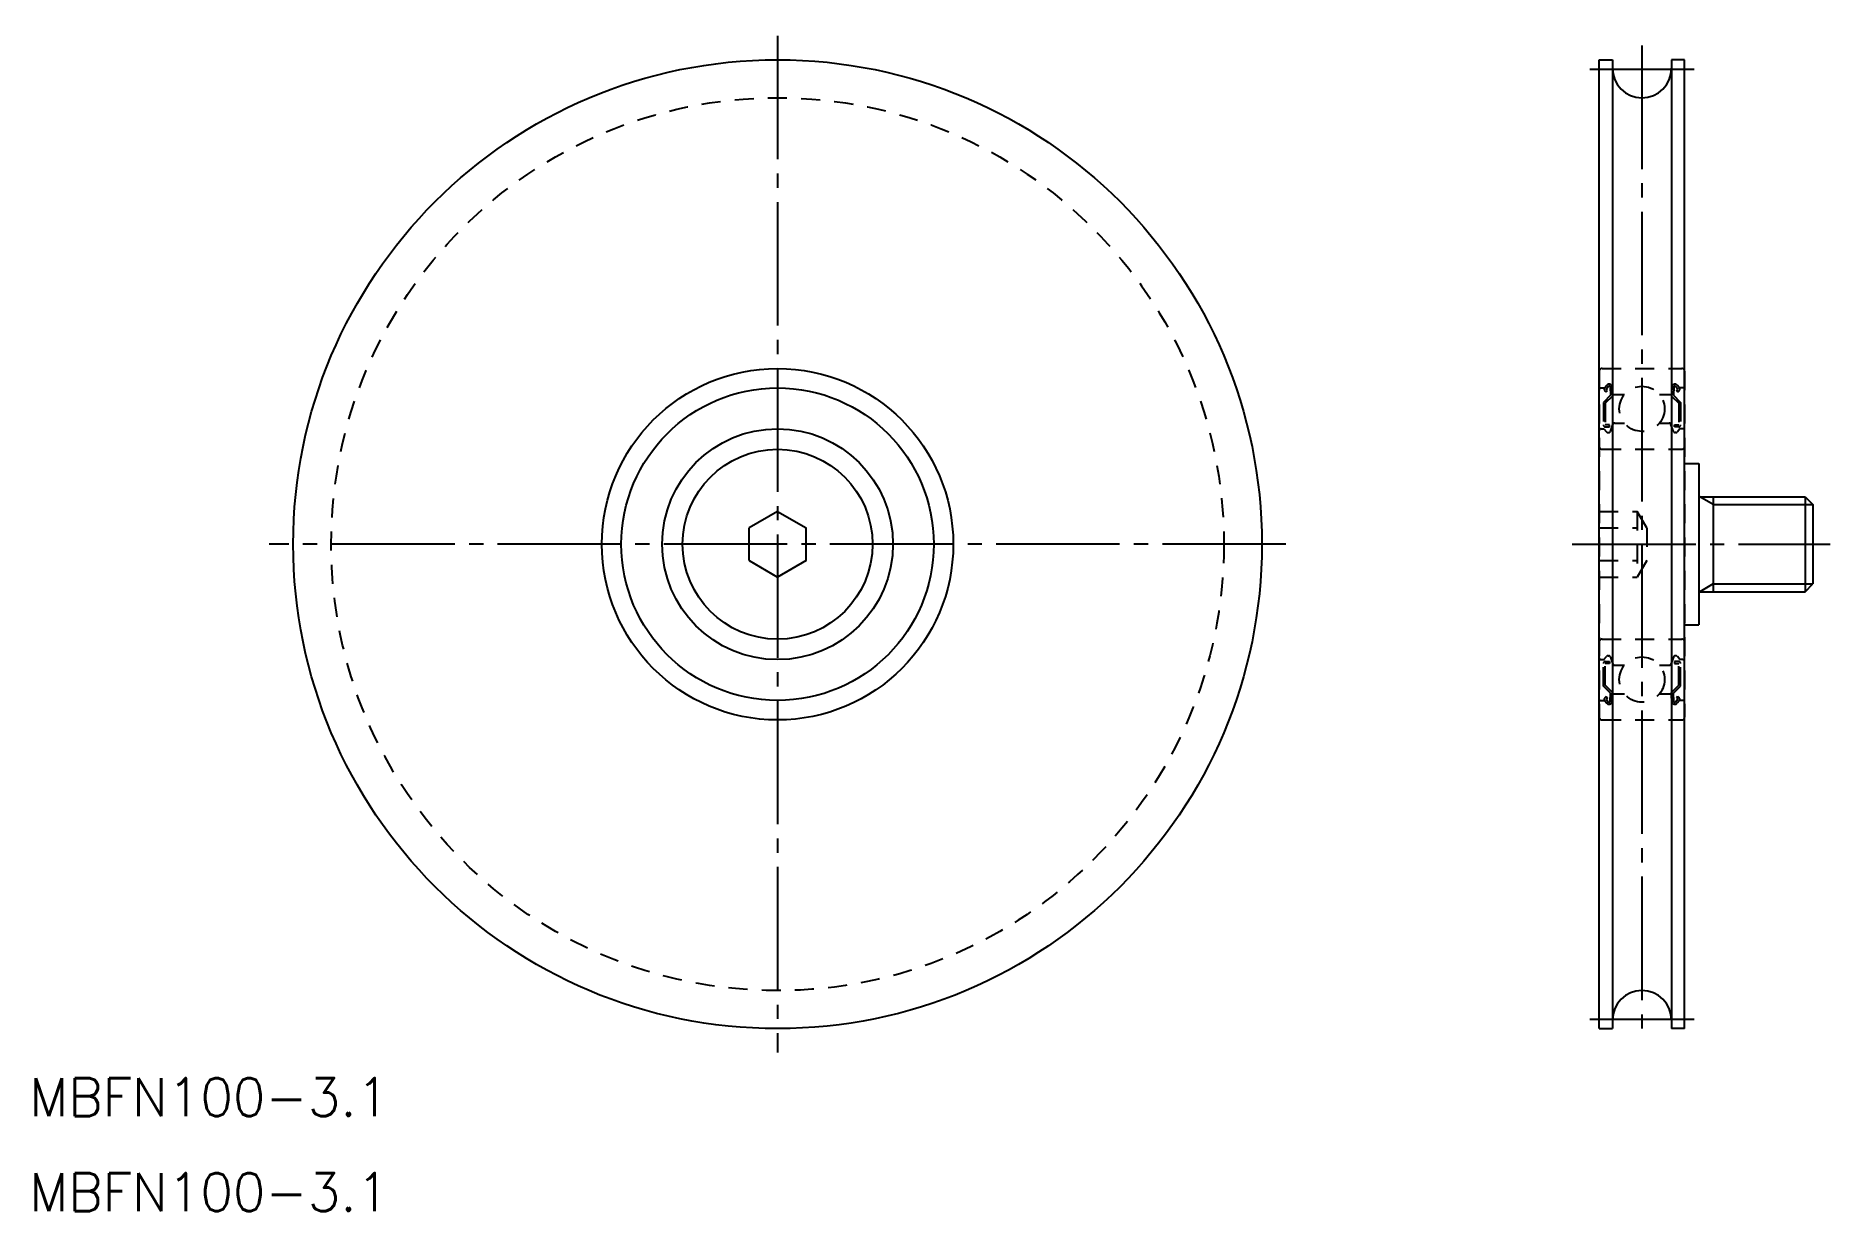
# Model space of a CAD drawing. Extents: x 16 to 205, y 102 to 226.
import ezdxf

# ---------------------------------------------------------------- set-up
doc = ezdxf.new("R2010")
doc.units = 0
doc.linetypes.add('CENTER', pattern=[17.5, 13, -1.5, 1.5, -1.5])
doc.linetypes.add('DASHED', pattern=[3.5, 2, -1.5])
doc.layers.get('0').update_dxf_attribs({"linetype": 'CONTINUOUS'})
doc.layers.add('CENTER', color=1, linetype='CENTER')
doc.styles.add('MISUMI', font='txt.shx')

msp = doc.modelspace()

# ---------------------------------------------------------------- linework, layer by layer
at = {"color": 7, "linetype": 'CONTINUOUS'}
for p, q in [((180.92, 121.1), (180.92, 223.1)), ((180.92, 223.1), (182.32, 223.1)), ((182.32, 223.1), (182.32, 121.1)), ((188.52, 223.1), (188.52, 121.1)), ((189.92, 223.1), (188.52, 223.1)), ((189.92, 121.1), (189.92, 223.1)), ((189.92, 180.6), (191.42, 180.6)), ((191.42, 180.6), (191.42, 163.6)), ((191.42, 177.1), (202.61, 177.1)), ((192.92, 177.1), (192.92, 167.1)), ((202.61, 177.1), (202.61, 167.1)), ((202.61, 177.1), (203.42, 176.28)), ((203.42, 176.28), (203.42, 167.91)), ((94.4, 175.55), (91.4, 173.82)), ((91.4, 170.37), (91.4, 173.82)), ((94.4, 175.55), (97.4, 173.82)), ((97.4, 170.37), (97.4, 173.82)), ((91.4, 170.37), (94.4, 168.64)), ((97.4, 170.37), (94.4, 168.64)), ((191.42, 167.1), (202.61, 167.1)), ((202.61, 167.1), (203.42, 167.91)), ((189.92, 163.6), (191.42, 163.6)), ((180.92, 121.1), (182.32, 121.1)), ((189.92, 121.1), (188.52, 121.1))]:
    msp.add_line(p, q, dxfattribs=at)
at = {"color": 3, "linetype": 'DASHED'}
for p, q in [((180.92, 190.3), (180.92, 153.9)), ((181.22, 190.6), (189.62, 190.6)), ((189.92, 190.3), (189.92, 153.9)), ((181.02, 188.55), (181.48, 188.55)), ((182.11, 187.78), (181.36, 187.03)), ((181.48, 188.55), (181.73, 188.84)), ((181.66, 188.14), (181.51, 188.26)), ((182.31, 187.7), (181.56, 186.95)), ((181.64, 188.42), (181.89, 188.72)), ((181.79, 188.29), (181.64, 188.42)), ((181.66, 188.14), (181.79, 188.29)), ((182.06, 188.66), (182.11, 187.78)), ((182.26, 188.68), (182.33, 187.94)), ((182.31, 188.17), (182.31, 187.7)), ((182.43, 187.85), (183.57, 187.85)), ((187.27, 187.85), (188.42, 187.85)), ((188.58, 188.67), (188.52, 187.94)), ((188.54, 188.17), (188.54, 187.7)), ((188.54, 187.7), (189.29, 186.95)), ((188.78, 188.65), (188.74, 187.78)), ((188.74, 187.78), (189.49, 187.03)), ((189.21, 188.42), (188.97, 188.71)), ((189.06, 188.29), (189.21, 188.42)), ((189.18, 188.14), (189.06, 188.29)), ((189.36, 188.55), (189.12, 188.84)), ((189.18, 188.14), (189.34, 188.26)), ((189.82, 188.55), (189.36, 188.55)), ((181.36, 187.03), (181.36, 184.65)), ((181.56, 186.95), (181.56, 184.65)), ((189.29, 186.95), (189.29, 184.65)), ((189.49, 187.03), (189.49, 184.65)), ((181.12, 184.25), (181.42, 184.25)), ((181.42, 184.25), (181.7, 183.92)), ((182.01, 184.65), (181.56, 184.65)), ((181.56, 184.45), (182.01, 184.45)), ((181.85, 183.85), (181.92, 183.85)), ((182.01, 184.45), (182.01, 184.65)), ((182.1, 183.98), (182.37, 184.71)), ((182.56, 184.85), (183.57, 184.85)), ((187.27, 184.85), (188.29, 184.85)), ((188.74, 183.98), (188.47, 184.71)), ((188.84, 184.65), (189.29, 184.65)), ((188.84, 184.45), (188.84, 184.65)), ((189.29, 184.45), (188.84, 184.45)), ((188.99, 183.85), (188.93, 183.85)), ((189.42, 184.25), (189.15, 183.92)), ((189.72, 184.25), (189.42, 184.25)), ((181.22, 182.1), (189.62, 182.1)), ((180.92, 175.55), (184.92, 175.55)), ((180.92, 173.82), (184.92, 173.82)), ((185.92, 173.82), (184.92, 175.55)), ((184.92, 175.55), (184.92, 168.64)), ((185.92, 173.82), (185.92, 170.37)), ((180.92, 170.37), (184.92, 170.37)), ((185.92, 170.37), (184.92, 168.64)), ((180.92, 168.64), (184.92, 168.64)), ((181.22, 162.1), (189.62, 162.1)), ((181.12, 159.95), (181.42, 159.95)), ((181.36, 157.16), (181.36, 159.55)), ((181.42, 159.95), (181.7, 160.27)), ((181.56, 159.75), (182.01, 159.75)), ((181.56, 157.25), (181.56, 159.55)), ((182.01, 159.55), (181.56, 159.55)), ((181.85, 160.35), (181.92, 160.35)), ((182.01, 159.75), (182.01, 159.55)), ((182.1, 160.21), (182.37, 159.48)), ((182.56, 159.35), (183.57, 159.35)), ((182.81, 159.35), (182.81, 159.35)), ((183.07, 159.35), (183.07, 159.35)), ((187.27, 159.35), (188.29, 159.35)), ((188.74, 160.21), (188.47, 159.48)), ((189.29, 159.75), (188.84, 159.75)), ((188.84, 159.75), (188.84, 159.55)), ((188.84, 159.55), (189.29, 159.55)), ((188.99, 160.35), (188.93, 160.35)), ((189.42, 159.95), (189.15, 160.27)), ((189.29, 157.25), (189.29, 159.55)), ((189.72, 159.95), (189.42, 159.95)), ((189.49, 157.16), (189.49, 159.55)), ((182.11, 156.41), (181.36, 157.16)), ((182.31, 156.5), (181.56, 157.25)), ((188.54, 156.5), (189.29, 157.25)), ((188.74, 156.41), (189.49, 157.16)), ((181.02, 155.65), (181.48, 155.65)), ((181.48, 155.65), (181.73, 155.35)), ((181.66, 156.06), (181.51, 155.93)), ((181.79, 155.9), (181.64, 155.77)), ((181.64, 155.77), (181.89, 155.48)), ((181.66, 156.06), (181.79, 155.9)), ((182.06, 155.54), (182.11, 156.41)), ((182.26, 155.52), (182.33, 156.25)), ((182.31, 156.03), (182.31, 156.5)), ((182.43, 156.35), (183.57, 156.35)), ((187.27, 156.35), (188.42, 156.35)), ((188.58, 155.52), (188.52, 156.25)), ((188.54, 156.03), (188.54, 156.5)), ((188.78, 155.54), (188.74, 156.41)), ((189.21, 155.77), (188.97, 155.48)), ((189.18, 156.06), (189.06, 155.9)), ((189.06, 155.9), (189.21, 155.77)), ((189.36, 155.65), (189.12, 155.35)), ((189.18, 156.06), (189.34, 155.93)), ((189.82, 155.65), (189.36, 155.65)), ((181.22, 153.6), (189.62, 153.6))]:
    msp.add_line(p, q, dxfattribs=at)
at = {"color": 3, "linetype": 'CONTINUOUS'}
for p, q in [((192.92, 176.28), (191.52, 177.1)), ((192.92, 176.28), (203.42, 176.28)), ((192.92, 167.91), (191.52, 167.1)), ((192.92, 167.91), (203.42, 167.91))]:
    msp.add_line(p, q, dxfattribs=at)
at = {"color": 7, "linetype": 'CONTINUOUS'}
for radius in [51, 18.5, 16.45, 12.15, 10]:
    msp.add_circle((94.4, 172.1), radius, dxfattribs=at)
at = {"color": 3, "linetype": 'DASHED'}
for centre, radius in [((94.4, 172.1), 47), ((185.42, 186.35), 2.38), ((185.42, 157.85), 2.38)]:
    msp.add_circle(centre, radius, dxfattribs=at)
at = {"color": 7, "linetype": 'CONTINUOUS'}
for centre, start, end in [((185.42, 222.2), 180, 0), ((185.42, 122), 0, 180)]:
    msp.add_arc(centre, 3.1, start, end, dxfattribs=at)
at = {"color": 3, "linetype": 'DASHED'}
for centre, radius, start, end in [((181.22, 190.3), 0.3, 90, 180), ((181.96, 188.65), 0.3, 4.9967, 140.001), ((188.89, 188.64), 0.303, 40.0459, 175.0793), ((189.62, 190.3), 0.3, 0, 90), ((181.02, 188.65), 0.1, 180, 270), ((181.64, 188.42), 0.2, 140.001, 230.0801), ((181.96, 188.65), 0.1, 2.8199, 140.0012), ((182.43, 187.95), 0.1, 184.9967, 269.9995), ((188.42, 187.95), 0.1, 269.9995, 354.8557), ((188.89, 188.64), 0.103, 39.874, 175.0048), ((189.21, 188.42), 0.2, 309.9138, 40.1318), ((189.82, 188.65), 0.1, 269.9995, 359.9913), ((181.12, 184.05), 0.2, 90, 180), ((181.56, 184.65), 0.2, 180, 270), ((181.85, 184.05), 0.2, 219.9921, 270), ((181.92, 184.05), 0.2, 270, 339.9919), ((182.56, 184.65), 0.2, 90, 159.9919), ((188.29, 184.65), 0.2, 19.8845, 90.0002), ((188.93, 184.05), 0.2, 199.8883, 269.9998), ((188.99, 184.05), 0.2, 269.9998, 319.8616), ((189.29, 184.65), 0.2, 269.9998, 359.9956), ((189.72, 184.05), 0.2, 359.9956, 90.0002), ((181.22, 182.4), 0.3, 180, 270), ((189.62, 182.4), 0.3, 270, 0), ((181.22, 161.8), 0.3, 90, 180), ((189.62, 161.8), 0.3, 0, 90), ((181.12, 160.15), 0.2, 180, 270), ((181.56, 159.55), 0.2, 90, 180), ((181.85, 160.15), 0.2, 90, 140.0079), ((181.92, 160.15), 0.2, 20.0081, 90), ((182.56, 159.55), 0.2, 200.0081, 270), ((188.29, 159.55), 0.2, 269.9998, 340.1155), ((188.93, 160.15), 0.2, 90.0002, 160.1117), ((188.99, 160.15), 0.2, 40.1384, 90.0002), ((189.29, 159.55), 0.2, 0.0044, 90.0002), ((189.72, 160.15), 0.2, 269.9998, 0.0044), ((181.02, 155.55), 0.1, 90, 180), ((181.64, 155.77), 0.2, 129.9199, 219.999), ((181.96, 155.54), 0.3, 219.999, 355.0033), ((181.96, 155.54), 0.1, 219.9988, 357.1801), ((182.43, 156.25), 0.1, 90.0005, 175.0033), ((188.42, 156.25), 0.1, 5.1443, 90.0005), ((188.89, 155.55), 0.303, 184.9207, 319.9541), ((188.89, 155.55), 0.103, 184.9952, 320.126), ((189.21, 155.77), 0.2, 319.8682, 50.0862), ((189.82, 155.55), 0.1, 0.0087, 90.0005), ((181.22, 153.9), 0.3, 180, 270), ((189.62, 153.9), 0.3, 270, 0)]:
    msp.add_arc(centre, radius, start, end, dxfattribs=at)
at = {"layer": 'CENTER', "color": 1, "linetype": 'CENTER'}
for p, q in [((94.4, 225.62), (94.4, 118.58)), ((185.42, 224.6), (185.42, 119.6)), ((179.92, 222.1), (190.92, 222.1)), ((147.92, 172.1), (40.88, 172.1)), ((178.09, 172.1), (205.24, 172.1)), ((179.92, 122.1), (190.92, 122.1))]:
    msp.add_line(p, q, dxfattribs=at)

# ---------------------------------------------------------------- texts
at = {"color": 7, "linetype": 'CONTINUOUS', "style": 'MISUMI'}
for p in [(15.62, 111.89), (15.62, 101.89)]:
    msp.add_text('MBFN100-3.1', height=4, dxfattribs=at).set_placement(p)

doc.saveas('drawing.dxf')
